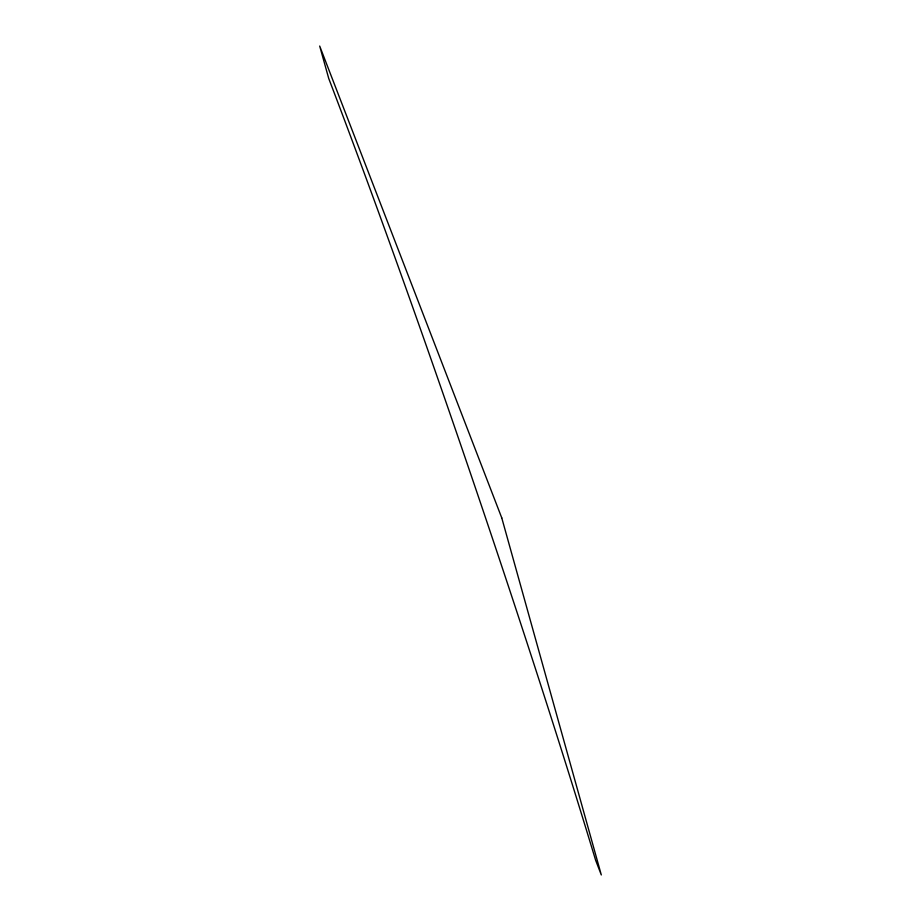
<?xml version="1.0" encoding="UTF-8"?>
<svg xmlns="http://www.w3.org/2000/svg" width="921" height="921" viewBox="0 0 921 921"><rect width="100%" height="100%" fill="white"/><g stroke="black" fill="none" stroke-linecap="round" stroke-linejoin="round"><path stroke-width="1.38" d="M501.772 517.924L319.691 46.05L328.739 78.504A688.85 32.845 71.2 0 1 595.657 860.318L601.309 874.95L501.772 517.924"/></g></svg>
